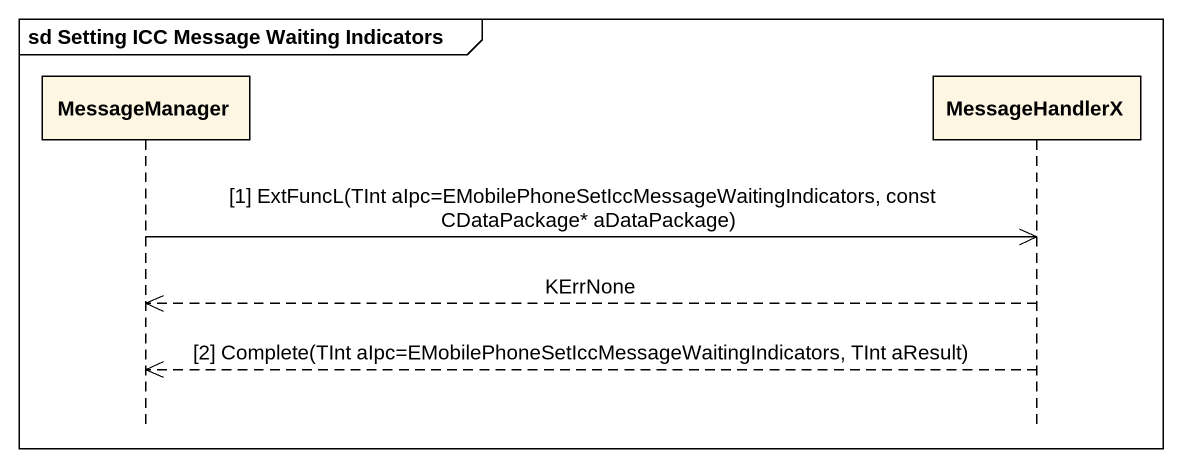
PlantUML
@startuml
mainframe sd Setting ICC Message Waiting Indicators
hide footbox
participant MessageManager
participant MessageHandlerX

MessageManager ->> MessageHandlerX : [1] ExtFuncL(TInt aIpc=EMobilePhoneSetIccMessageWaitingIndicators, const CDataPackage* aDataPackage)
MessageHandlerX -->> MessageManager : KErrNone
MessageHandlerX -->> MessageManager : [2] Complete(TInt aIpc=EMobilePhoneSetIccMessageWaitingIndicators, TInt aResult)
@enduml
